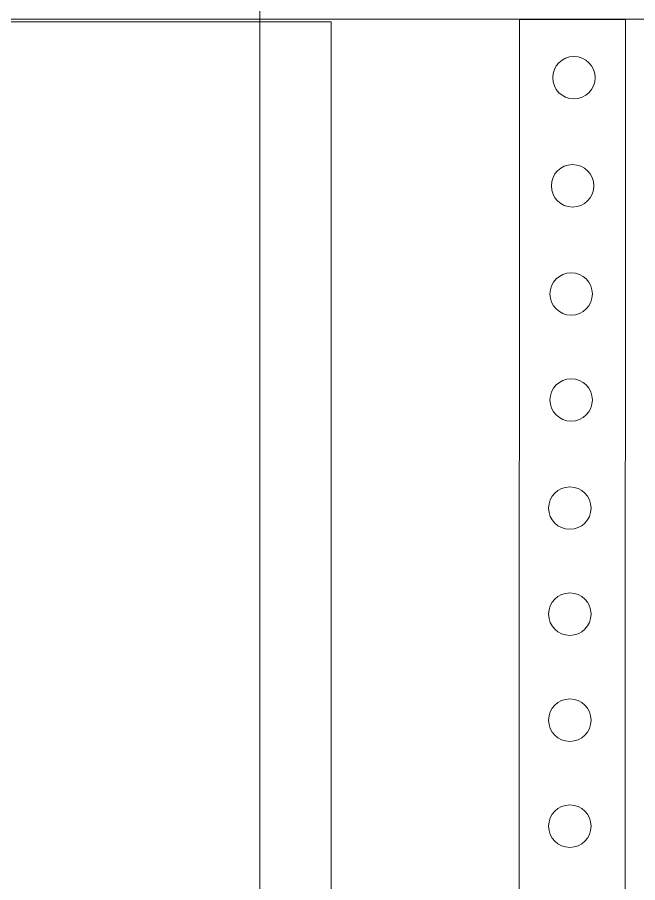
# Model space of a CAD drawing. Header units: millimetres. Extents: x 4962 to 7449, y 754 to 2938.
# Drawn here: x 5862.5 to 5979.6, y 2444.7 to 2607.9 of the extents above; entities that cross this region are included whole.
import ezdxf

# ---------------------------------------------------------------- set-up
doc = ezdxf.new("R2010")
doc.units = ezdxf.units.MM
for name, color, linetype in [('000-PI-ORMAR', 2, 'Continuous'), ('002-PI-Kabelska kanalica', 150, 'Continuous'), ('004-PI-DIN Šina', 3, 'Continuous')]:
    doc.layers.add(name, color=color, linetype=linetype)

msp = doc.modelspace()

# ---------------------------------------------------------------- linework, layer by layer
at = {"layer": '000-PI-ORMAR', "color": 18, "linetype": 'ByBlock', "lineweight": 0, "true_color": 0x000000}
msp.add_line((5908.27, 2758.89), (5908.27, 868.89), dxfattribs=at)
at = {"layer": '002-PI-Kabelska kanalica', "color": 0, "linetype": 'ByBlock', "lineweight": 0}
for p, q in [((5236.27, 2607.59), (7279.27, 2607.59)), ((5801.77, 2607.11), (5921.77, 2607.11)), ((5921.77, 2607.11), (5921.77, 1180.11))]:
    msp.add_line(p, q, dxfattribs=at)
at = {"layer": '004-PI-DIN Šina', "color": 0, "linetype": 'ByBlock', "lineweight": 0}
for p, q in [((5957.29, 2607.52), (5956.77, 1180.11)), ((5957.29, 2607.52), (5977.29, 2607.52)), ((5976.77, 1180.11), (5977.29, 2607.52))]:
    msp.add_line(p, q, dxfattribs=at)
at = {"layer": '004-PI-DIN Šina', "color": 0, "linetype": 'ByBlock', "lineweight": 0, "ltscale": 0.01}
for centre in [(5967.54, 2596.55), (5967.54, 2596.55), (5967.29, 2576.15), (5967.29, 2576.15), (5967.29, 2576.15), (5967.03, 2555.75), (5967.03, 2535.75), (5966.77, 2515.35), (5966.77, 2495.35), (5966.77, 2475.35), (5966.77, 2455.35)]:
    msp.add_circle(centre, 4, dxfattribs=at)

doc.saveas('drawing.dxf')
